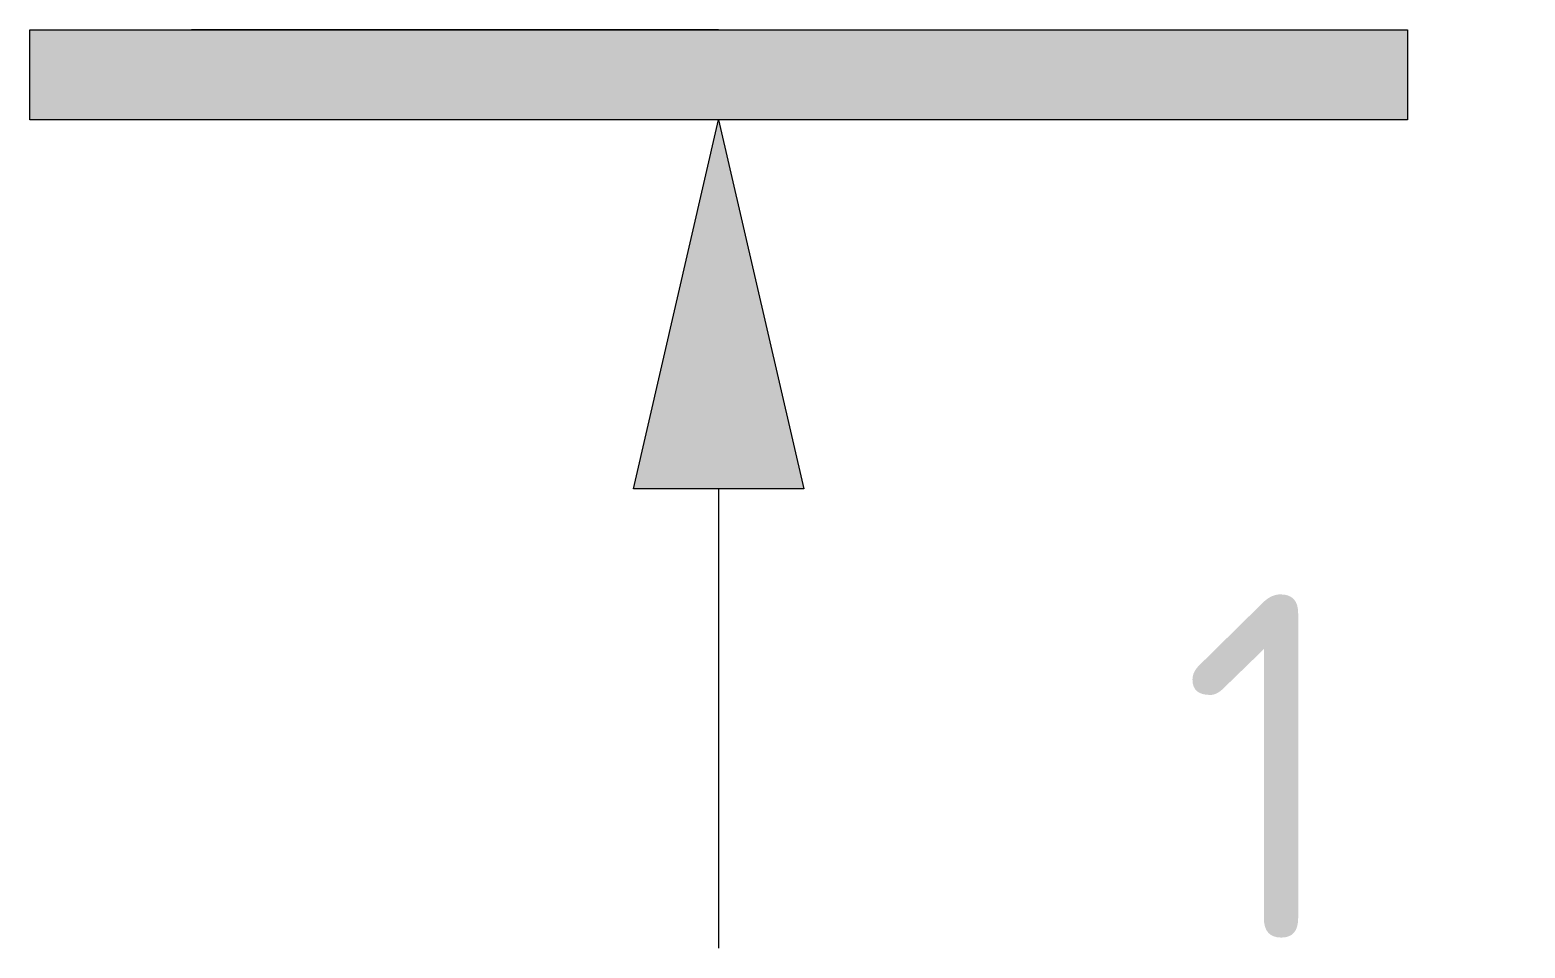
# Model space of a CAD drawing. Header units: millimetres. Extents: x -5016 to 62834, y -6019 to 88916.
# Drawn here: x 17320 to 18297, y 82562 to 83162 of the extents above; entities that cross this region are included whole.
import ezdxf

# ---------------------------------------------------------------- set-up
doc = ezdxf.new("R2010")
doc.units = ezdxf.units.MM
doc.layers.add('G-ANNO-SYMB', color=8, linetype='Continuous', lineweight=13)
doc.layers.add('АР_подложка', color=8, linetype='Continuous', lineweight=13)
doc.styles.add('GOST Common', font='GOST_Common.ttf', dxfattribs={"height": 300})

# ---------------------------------------------------------------- blocks, each defined once
blk = doc.blocks.new('Разрез - Сверху-1538599-Планировочное решение')
at = {"layer": 'G-ANNO-SYMB', "linetype": 'Continuous'}
for points in [[(-6, 0), (6, 0), (6, -0.784), (-6, -0.784)], [(-0.743, -4), (0, -0.784), (0.743, -4)]]:
    blk.add_hatch(color=256, dxfattribs=at).paths.add_polyline_path(points)
for p, q in [((-6, 0), (-6, -0.784)), ((6, 0), (-6, 0)), ((6, -0.784), (6, 0)), ((-6, -0.784), (6, -0.784)), ((0, -0.784), (-0.743, -4)), ((0.743, -4), (0, -0.784)), ((-0.743, -4), (0.743, -4)), ((0, -4), (0, -8))]:
    blk.add_line(p, q, dxfattribs=at)
blk = doc.blocks.new('АР_bath')
at = {"layer": 'G-ANNO-SYMB', "linetype": 'Continuous'}
blk.add_line((19938.07, 7835.16), (19593.56, 7835.16), dxfattribs=at)
at = {"layer": 'G-ANNO-SYMB', "linetype": 'Continuous', "extrusion": (0, 0, -1), "xscale": 74.99999999999996, "yscale": 74.99999999999996, "zscale": 74.99999999999996}
blk.add_blockref('Разрез - Сверху-1538599-Планировочное решение', (-19938.07, 7835.16), dxfattribs=at)
at = {"layer": 'G-ANNO-SYMB', "linetype": 'Continuous', "insert": (20239.96, 7466.29), "char_height": 225, "width": 144.3037, "attachment_point": 1, "style": 'GOST Common', "bg_fill": 3, "box_fill_scale": 0, "bg_fill_color": 256, "bg_fill_true_color": 3254780160, "bg_fill_transparency": 256}
blk.add_mtext('\\fGOST Common|b0|i0|c204|p34|;1', dxfattribs=at)

msp = doc.modelspace()

# ---------------------------------------------------------------- block references
at = {"layer": 'АР_подложка'}
msp.add_blockref('АР_bath', (-2168, 75327), dxfattribs=at)

doc.saveas('drawing.dxf')
